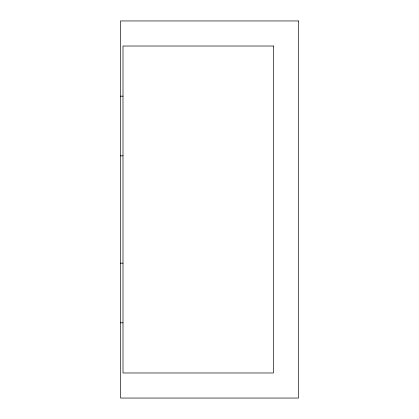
<?xml version="1.0" encoding="UTF-8"?>
<svg xmlns="http://www.w3.org/2000/svg" width="419" height="419" viewBox="0 0 419 419"><rect width="100%" height="100%" fill="white"/><g stroke="black" fill="none" stroke-linecap="round" stroke-linejoin="round"><path stroke-width="0.63" d="M120.489 96.171L122.997 96.171M120.489 155.842L122.997 155.842M120.489 263.158L122.997 263.158M120.489 322.829L122.997 322.829M298.511 20.95L120.489 20.95L120.489 398.05L298.511 398.05L298.511 20.95M273.434 46.022L122.997 46.022L122.997 372.978L273.434 372.978L273.434 46.022"/></g></svg>
